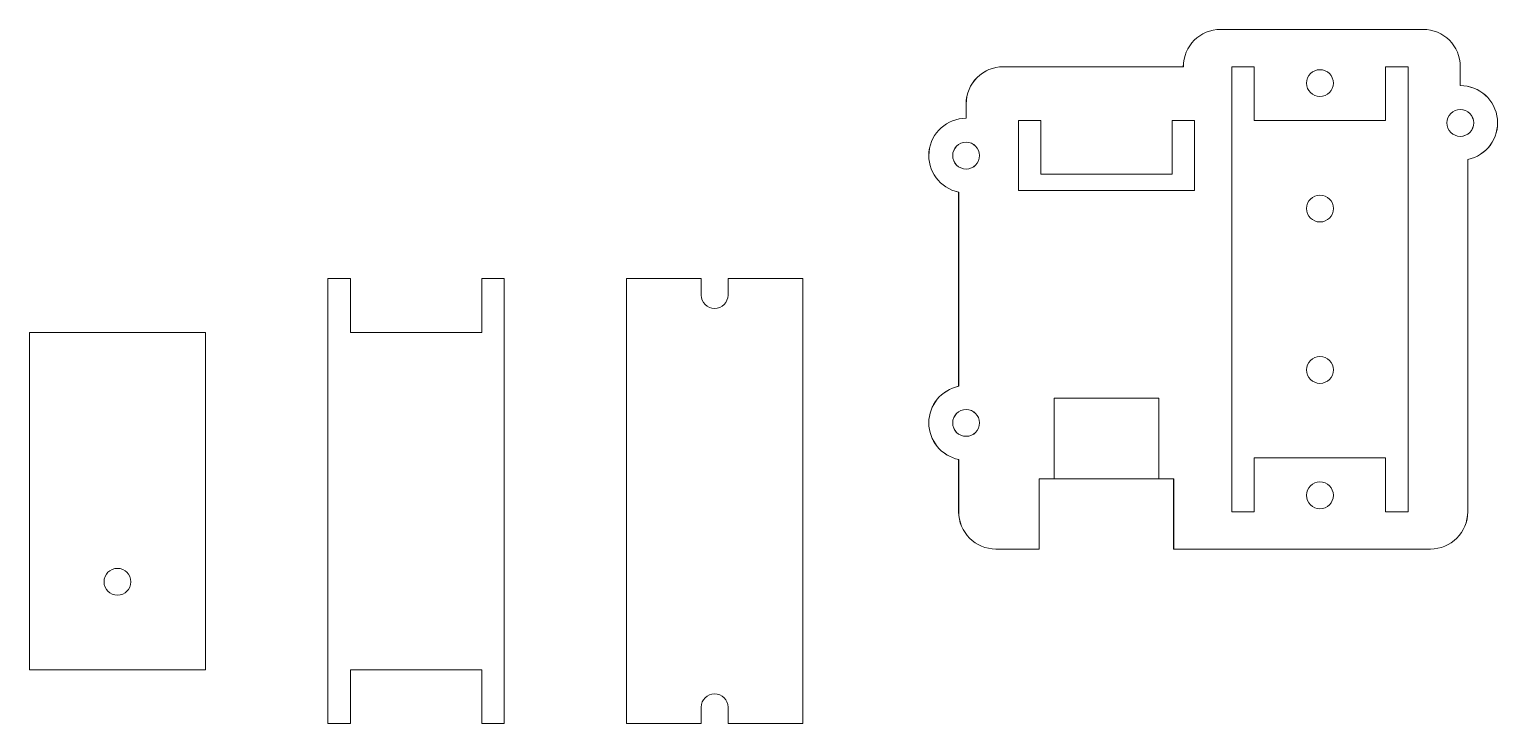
# Model space of a CAD drawing. Header units: millimetres. Extents: x -5.9 to 92.4, y -9.5 to 37.
import ezdxf

# ---------------------------------------------------------------- set-up
doc = ezdxf.new("R2010")
doc.units = ezdxf.units.MM
for name, color, linetype, lineweight in [('axis', 6, 'CONTINUOUS', 0), ('back1', 3, 'CONTINUOUS', 0), ('back2', 2, 'CONTINUOUS', 0), ('body', 4, 'CONTINUOUS', 0), ('tpl_bottom', 5, 'CONTINUOUS', 0), ('tpl_top', 1, 'CONTINUOUS', 0)]:
    doc.layers.add(name, color=color, linetype=linetype, lineweight=lineweight)

msp = doc.modelspace()

# ---------------------------------------------------------------- linework, layer by layer
at = {"layer": 'axis', "linetype": 'CONTINUOUS'}
msp.add_circle((0, 0), 0.9, dxfattribs=at)
at = {"layer": 'back1', "linetype": 'CONTINUOUS'}
for p, q in [((15.597, 20.305), (14.097, 20.305)), ((14.097, -9.495), (14.097, 20.305)), ((15.597, 16.705), (15.597, 20.305)), ((25.897, 20.305), (24.397, 20.305)), ((24.397, 16.705), (24.397, 20.305)), ((25.897, -9.495), (25.897, 20.305)), ((24.397, 16.705), (15.597, 16.705)), ((24.397, -5.895), (15.597, -5.895)), ((15.597, -9.495), (15.597, -5.895)), ((24.397, -9.495), (24.397, -5.895)), ((15.597, -9.495), (14.097, -9.495)), ((25.897, -9.495), (24.397, -9.495))]:
    msp.add_line(p, q, dxfattribs=at)
at = {"layer": 'back2', "linetype": 'CONTINUOUS'}
for p, q in [((34.097, -9.495), (34.097, 20.305)), ((39.097, 20.305), (34.097, 20.305)), ((45.897, -9.495), (45.897, 20.305)), ((39.097, -9.495), (34.097, -9.495))]:
    msp.add_line(p, q, dxfattribs=at)
at = {"layer": 'back2'}
for p, q in [((39.097, 19.205), (39.097, 20.305)), ((40.897, 19.205), (40.897, 20.305)), ((40.897, 20.305), (45.897, 20.305)), ((39.097, -8.395), (39.097, -9.495)), ((40.897, -8.395), (40.897, -9.495)), ((40.897, -9.495), (45.897, -9.495))]:
    msp.add_line(p, q, dxfattribs=at)
for centre, start, end in [((39.997, 19.205), 180, 0), ((39.997, -8.395), 0, 180)]:
    msp.add_arc(centre, 0.9, start, end, dxfattribs=at)
at = {"layer": 'body', "linetype": 'CONTINUOUS'}
for p, q in [((5.897, 16.705), (-5.903, 16.705)), ((-5.903, -5.895), (-5.903, 16.705)), ((5.897, -5.895), (5.897, 16.705)), ((5.897, -5.895), (-5.903, -5.895))]:
    msp.add_line(p, q, dxfattribs=at)
at = {"layer": 'tpl_bottom', "linetype": 'CONTINUOUS'}
for p, q in [((73.896, 36.993), (87.446, 36.993)), ((71.396, 34.493), (59.346, 34.493)), ((89.946, 33.228), (89.946, 34.493)), ((56.846, 31.043), (56.846, 31.993)), ((61.846, 30.893), (60.346, 30.893)), ((60.346, 26.193), (60.346, 30.893)), ((61.846, 27.293), (61.846, 30.893)), ((72.146, 30.893), (70.646, 30.893)), ((70.646, 27.293), (70.646, 30.893)), ((72.146, 26.193), (72.146, 30.893)), ((90.446, 4.693), (90.446, 28.278)), ((70.646, 27.293), (61.846, 27.293)), ((56.346, 13.093), (56.346, 26.094)), ((72.146, 26.193), (60.346, 26.193)), ((69.746, 12.293), (62.746, 12.293)), ((62.746, 12.293), (62.746, 6.893)), ((69.746, 12.293), (69.746, 6.893)), ((56.346, 4.693), (56.346, 8.194)), ((61.746, 6.893), (62.746, 6.893)), ((61.746, 6.893), (61.746, 2.193)), ((69.746, 6.893), (70.746, 6.893)), ((70.746, 6.893), (70.746, 2.193)), ((58.846, 2.193), (61.746, 2.193)), ((70.746, 2.193), (87.946, 2.193))]:
    msp.add_line(p, q, dxfattribs=at)
for centre in [(89.946, 30.728), (56.846, 28.543), (80.546, 24.998), (80.546, 14.188), (56.846, 10.643)]:
    msp.add_circle(centre, 0.9, dxfattribs=at)
for centre, start, end in [((73.896, 34.493), 90, 180), ((87.446, 34.493), 0, 90), ((59.346, 31.993), 90, 180), ((89.946, 30.728), 281.53696, 90), ((56.846, 28.543), 90, 258.46304), ((56.846, 10.643), 101.53696, 258.46304), ((58.846, 4.693), 180, 270), ((87.946, 4.693), 270, 0)]:
    msp.add_arc(centre, 2.5, start, end, dxfattribs=at)
at = {"layer": 'tpl_top', "linetype": 'CONTINUOUS'}
for p, q in [((73.893, 36.993), (87.443, 36.993)), ((71.393, 34.493), (59.343, 34.493)), ((76.143, 34.493), (74.643, 34.493)), ((74.643, 4.693), (74.643, 34.493)), ((76.143, 30.893), (76.143, 34.493)), ((86.443, 34.493), (84.943, 34.493)), ((84.943, 30.893), (84.943, 34.493)), ((86.443, 4.693), (86.443, 34.493)), ((89.943, 33.228), (89.943, 34.493)), ((56.843, 31.043), (56.843, 31.993)), ((61.843, 30.893), (60.343, 30.893)), ((60.343, 26.193), (60.343, 30.893)), ((61.843, 27.293), (61.843, 30.893)), ((72.143, 30.893), (70.643, 30.893)), ((70.643, 27.293), (70.643, 30.893)), ((72.143, 26.193), (72.143, 30.893)), ((84.943, 30.893), (76.143, 30.893)), ((90.443, 4.693), (90.443, 28.278)), ((70.643, 27.293), (61.843, 27.293)), ((56.343, 13.093), (56.343, 26.094)), ((72.143, 26.193), (60.343, 26.193)), ((56.343, 4.693), (56.343, 8.194)), ((84.943, 8.293), (76.143, 8.293)), ((76.143, 4.693), (76.143, 8.293)), ((84.943, 4.693), (84.943, 8.293)), ((61.743, 6.893), (70.743, 6.893)), ((61.743, 6.893), (61.743, 2.193)), ((70.743, 6.893), (70.743, 2.193)), ((76.143, 4.693), (74.643, 4.693)), ((86.443, 4.693), (84.943, 4.693)), ((58.843, 2.193), (61.743, 2.193)), ((70.743, 2.193), (87.943, 2.193))]:
    msp.add_line(p, q, dxfattribs=at)
for centre in [(80.543, 33.393), (89.943, 30.728), (56.843, 28.543), (56.843, 10.643), (80.543, 5.793)]:
    msp.add_circle(centre, 0.9, dxfattribs=at)
for centre, start, end in [((73.893, 34.493), 90, 180), ((87.443, 34.493), 360, 90), ((59.343, 31.993), 90, 180), ((89.943, 30.728), 281.53696, 90), ((56.843, 28.543), 90, 258.46304), ((56.843, 10.643), 101.53696, 258.46304), ((58.843, 4.693), 180, 270), ((87.943, 4.693), 270, 360)]:
    msp.add_arc(centre, 2.5, start, end, dxfattribs=at)

doc.saveas('drawing.dxf')
